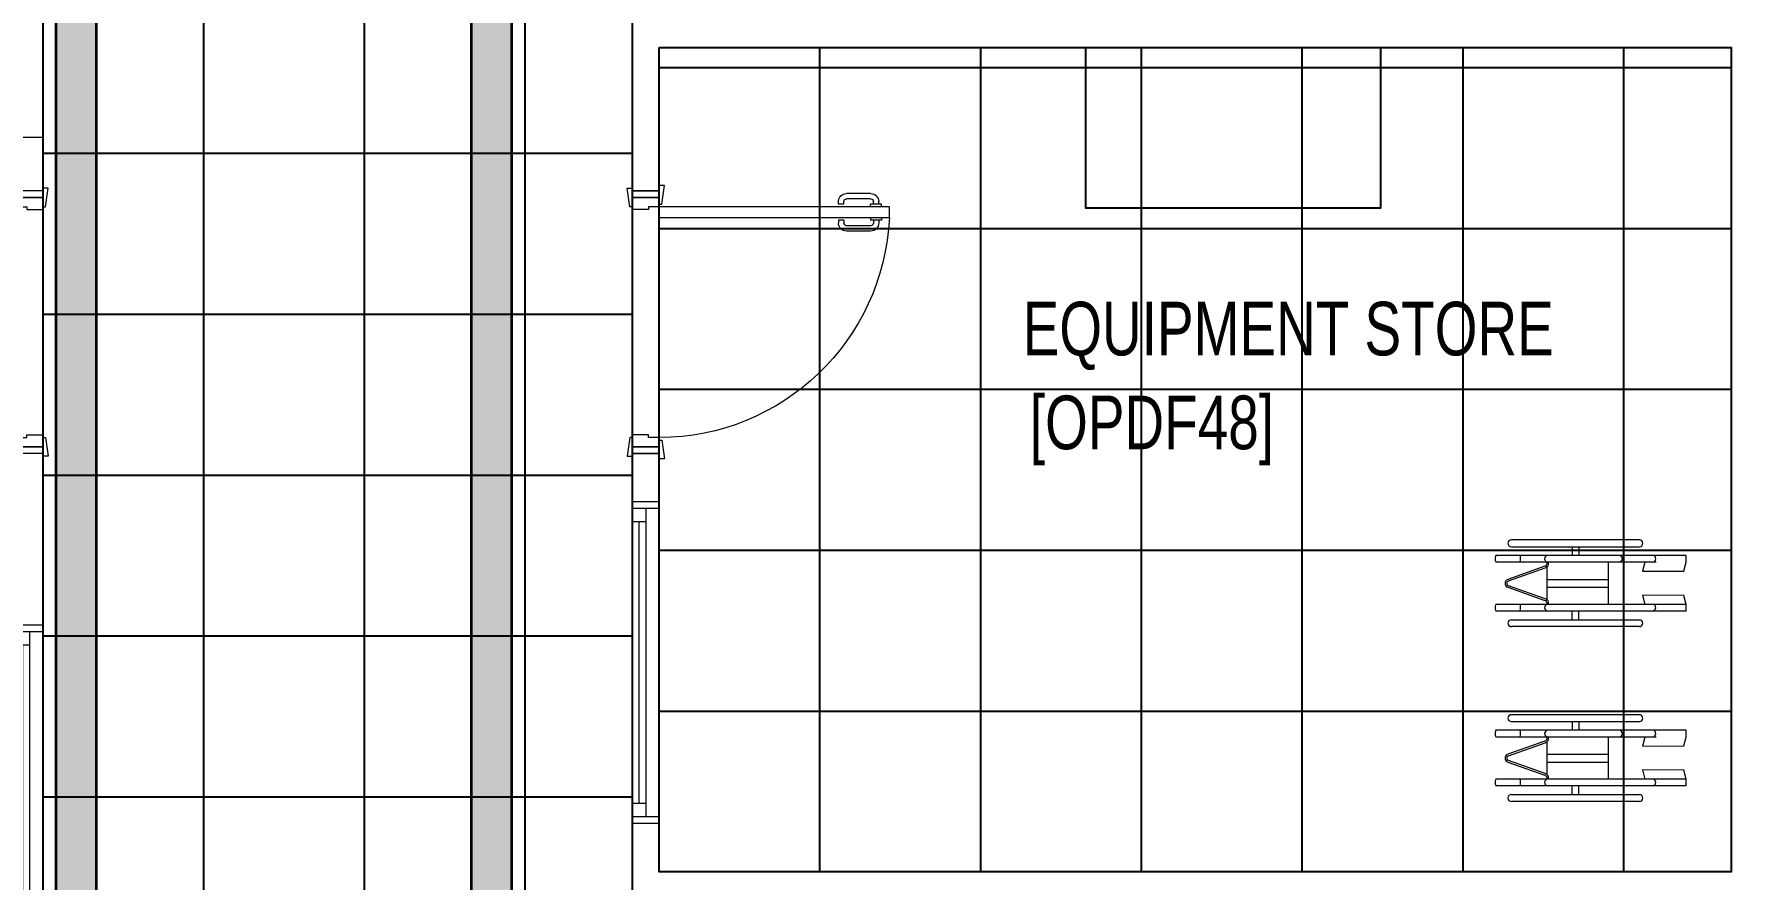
# Model space of a CAD drawing. Extents: x -509638 to 57327, y -29287 to 19916.
# Drawn here: x 33043 to 39376, y 2333 to 5485 of the extents above; entities that cross this region are included whole.
import ezdxf

# ---------------------------------------------------------------- set-up
doc = ezdxf.new("R2010")
doc.units = 0
doc.header["$LTSCALE"] = 0.25
doc.linetypes.add('DASHDOT', pattern=[25.4, 12.7, -6.35, 0, -6.35])
for name, color, linetype, lineweight in [('01-First Floor$0$72_EGR_BASE_TEXT', 252, 'Continuous', 5), ('01-First Floor$0$Aluminum', 251, 'Continuous', 5), ('01-First Floor$0$LOADING', 253, 'Continuous', 5), ('01-First Floor$0$Walls', 251, 'Continuous', 5), ('01-First Floor$0$Wooden Joinery', 251, 'Continuous', 5), ('E-CABL-TRAY', 10, 'Continuous', 35), ('E-LITE-CLNG-CNDT', 6, 'DASHDOT', 35), ('T-CABL-TRAY', 60, 'Continuous', 35)]:
    doc.layers.add(name, color=color, linetype=linetype, lineweight=lineweight)
doc.layers.add('01-First Floor$0$FALSE CEILING', color=251, linetype='Continuous')
doc.styles.add('01-First Floor$0$X3G_ENTITY_9EC9', font='swisscl.ttf', dxfattribs={"height": 0.2})
doc.styles.add('01-First Floor$0$X3G_ENTITY_9F38', font='swisscl.ttf', dxfattribs={"height": 0.2})

# ---------------------------------------------------------------- blocks, each defined once
blk = doc.blocks.new('01-First Floor$0$A$C72370EFE')
at = {"layer": '01-First Floor$0$Wooden Joinery'}
for p, q in [((-0.01, -0.04), (-0.02, -0.04)), ((-0.01, -0.06), (-0.02, -0.06)), ((-0.01, -0.03), (-0.01, -0.07)), ((0, -0.03), (-0.01, -0.03)), ((0.04, -0.03), (0.05, -0.03)), ((0.05, -0.03), (0.05, -0.07)), ((0.05, -0.04), (0.06, -0.04)), ((0.05, -0.06), (0.06, -0.06)), ((-0.05, -0.07), (-0.05, -0.16)), ((-0.03, -0.07), (-0.03, -0.16)), ((0, -0.07), (-0.01, -0.07)), ((0.04, -0.07), (0.05, -0.07)), ((0.07, -0.07), (0.07, -0.16)), ((0.09, -0.07), (0.09, -0.16)), ((-0.01, -0.17), (-0.02, -0.17)), ((-0.01, -0.19), (-0.02, -0.19)), ((-0.01, -0.17), (-0.01, -0.19)), ((0.05, -0.17), (0.06, -0.17)), ((0.05, -0.17), (0.05, -0.19)), ((0.05, -0.19), (0.06, -0.19))]:
    blk.add_line(p, q, dxfattribs=at)
for centre, radius, start, end in [((-0.02, -0.07), 0.03, 90, 180), ((-0.02, -0.07), 0.01, 90, 180), ((0.06, -0.07), 0.03, 0, 90), ((0.06, -0.07), 0.01, 0, 90), ((-0.02, -0.16), 0.03, 180, 270), ((-0.02, -0.16), 0.01, 180, 270), ((0.06, -0.16), 0.01, 270, 0), ((0.06, -0.16), 0.03, 270, 0)]:
    blk.add_arc(centre, radius, start, end, dxfattribs=at)
blk = doc.blocks.new('01-First Floor$0$A$C5DAD61B4')
at = {"layer": '01-First Floor$0$Wooden Joinery'}
for points in [[(80, 959.1), (80, 969.1), (10, 979.1), (10, 959.1)], [(940, 959.1), (940, 969.1), (1010, 979.1), (1010, 959.1)], [(70, 859.1), (70, 849.1), (0, 839.1), (0, 859.1)], [(120, 859.1), (120, 0), (80, 0), (80, 859.1)], [(950, 859.1), (950, 849.1), (1020, 839.1), (1020, 859.1)]]:
    blk.add_lwpolyline(points, close=True, dxfattribs=at)
for points in [[(45, 859.1), (45, 959.1), (20, 959.1), (20, 859.1), (45, 859.1)], [(45, 859.1), (80, 859.1), (80, 899.1), (90, 899.1), (90, 959.1), (45, 959.1), (45, 859.1)], [(975, 859.1), (940, 859.1), (940, 899.1), (930, 899.1), (930, 959.1), (975, 959.1), (975, 859.1)], [(975, 859.1), (975, 959.1), (1000, 959.1), (1000, 859.1), (975, 859.1)]]:
    blk.add_lwpolyline(points, dxfattribs=at)
blk.add_arc((80, 859.1), 860, 272.66603, 0, dxfattribs=at)
at = {"layer": '01-First Floor$0$Wooden Joinery', "xscale": 999.9999999998854, "yscale": 999.9999999998854, "zscale": 999.9999999998854, "rotation": 180}
blk.add_blockref('01-First Floor$0$A$C72370EFE', (120, 0), dxfattribs=at)
blk = doc.blocks.new('01-First Floor$0$HF14449A-P')
for p, q in [((-0.05, 0), (-0.7602, 0)), ((-0.2244, 0.0577), (-0.7026, 0.0577)), ((-0.7026, 0.0323), (-0.2244, 0.0323)), ((-0.4762, 0.0321), (-0.4762, -0.0003)), ((-0.4508, 0.0321), (-0.4508, -0.0003)), ((-0.05, -0.0255), (-0.05, 0)), ((-0.1618, -0.0254), (-0.7597, -0.0254)), ((-0.578, -0.0409), (-0.7158, -0.0896)), ((-0.7137, -0.0956), (-0.576, -0.047)), ((-0.5708, -0.044), (-0.5708, -0.1647)), ((-0.5699, -0.0249), (-0.5699, -0.0332)), ((-0.5636, -0.0346), (-0.5636, -0.0251)), ((-0.3406, -0.1837), (-0.3406, -0.0251)), ((-0.2045, -0.0254), (-0.2138, -0.0595)), ((-0.2138, -0.0595), (-0.0589, -0.0584)), ((-0.0589, -0.0584), (-0.05, -0.0255)), ((-0.7158, -0.1192), (-0.578, -0.1678)), ((-0.576, -0.1618), (-0.7137, -0.1132)), ((-0.5708, -0.0899), (-0.3406, -0.0899)), ((-0.5708, -0.1189), (-0.3406, -0.1189)), ((-0.05, -0.1827), (-0.7602, -0.1827)), ((-0.5699, -0.1755), (-0.5699, -0.1837)), ((-0.5636, -0.1837), (-0.5636, -0.1742)), ((-0.0589, -0.1493), (-0.2138, -0.1482)), ((-0.2138, -0.1482), (-0.2045, -0.1824)), ((-0.0499, -0.1827), (-0.0589, -0.1493)), ((-0.05, -0.2078), (-0.05, -0.1827)), ((-0.05, -0.2078), (-0.7593, -0.2078)), ((-0.7026, -0.2404), (-0.2244, -0.2404)), ((-0.4762, -0.2401), (-0.4762, -0.2078)), ((-0.4508, -0.2401), (-0.4508, -0.2078)), ((-0.2244, -0.2658), (-0.7026, -0.2658))]:
    blk.add_line(p, q)
for centre, radius, start, end in [((-0.7026, 0.045), 0.0127, 90, 180), ((-0.7026, 0.045), 0.0127, 180, 270), ((-0.2244, 0.045), 0.0127, 0, 90), ((-0.2244, 0.045), 0.0127, 270, 0), ((-0.5661, -0.0128), 0.0127, 98.73327, 261.25119), ((-0.5848, -0.0258), 0.0166, 294.28197, 333.37317), ((-0.5848, -0.0258), 0.023, 292.59255, 337.40745), ((-0.301, -0.0129), 0.0127, 279.82775, 82.50016), ((-0.7106, -0.1044), 0.0157, 109.43252, 250.56748), ((-0.7106, -0.1044), 0.00936, 109.42288, 250.57712), ((-0.5661, -0.1952), 0.0127, 98.74881, 261.26673), ((-0.5848, -0.183), 0.0166, 26.62683, 65.71803), ((-0.5848, -0.183), 0.023, 22.59255, 67.40745), ((-0.7026, -0.2531), 0.0127, 90, 180), ((-0.7026, -0.2531), 0.0127, 180, 270), ((-0.2244, -0.2531), 0.0127, 0, 90), ((-0.2244, -0.2531), 0.0127, 270, 0)]:
    blk.add_arc(centre, radius, start, end)
for centre, ratio, start_param, end_param in [((-0.7597, -0.0126), 0.241377, 0.152696, 3.141593), ((-0.6698, -0.0127), 0.078125, 3.141593, 6.498142), ((-0.1758, -0.0125), 0.964579, 3.250377, 6.096807), ((-0.7597, -0.1952), 0.241678, 0.147741, 3.289334), ((-0.6698, -0.1954), 0.078125, 3.141593, 6.498142), ((-0.1758, -0.1951), 0.964579, 3.252899, 6.098308)]:
    blk.add_ellipse(centre, major_axis=(0, 0.0127), ratio=ratio, start_param=start_param, end_param=end_param)
blk = doc.blocks.new('01-First Floor$0$A$C37be4daf')
at = {"layer": '01-First Floor$0$Aluminum'}
for p, q in [((1416, 598.2), (216, 598.2)), ((241, 498.2), (241, 598.2)), ((291, 548.2), (291, 598.2)), ((291, 573.2), (1341, 573.2)), ((1341, 548.2), (1341, 598.2)), ((1391, 498.2), (1391, 598.2)), ((1391, 548.2), (241, 548.2)), ((1416, 498.2), (216, 498.2))]:
    blk.add_line(p, q, dxfattribs=at)
at = {"layer": '01-First Floor$0$Walls'}
for p, q in [((216, 498.2), (216, 598.2)), ((1416, 498.2), (1416, 598.2))]:
    blk.add_line(p, q, dxfattribs=at)
blk = doc.blocks.new('01-First Floor')
at = {"layer": '01-First Floor$0$FALSE CEILING', "linetype": 'Continuous'}
for p, q in [((33676, 1440), (33676, 8610)), ((34276, 1440), (34276, 8610)), ((34876, 1440), (34876, 8610)), ((35976, 2360), (35976, 5435)), ((36576, 2360), (36576, 5435)), ((37176, 2360), (37176, 5435)), ((37776, 2360), (37776, 5435)), ((38376, 2360), (38376, 5435)), ((38976, 2360), (38976, 5435)), ((35376, 5360), (39376, 5360)), ((33076, 5040), (35276, 5040)), ((35376, 4760), (39376, 4760)), ((33076, 4440), (35276, 4440)), ((35376, 4160), (39376, 4160)), ((33076, 3840), (35276, 3840)), ((35376, 3560), (39376, 3560)), ((33076, 3240), (35276, 3240)), ((35376, 2960), (39376, 2960)), ((33076, 2640), (35276, 2640))]:
    blk.add_line(p, q, dxfattribs=at)
at = {"layer": '01-First Floor$0$FALSE CEILING'}
for points in [[(33076, 1440), (35276, 1440), (35276, 8610), (33076, 8610)], [(35376, 5435), (39376, 5435), (39376, 2360), (35376, 2360)]]:
    blk.add_lwpolyline(points, close=True, dxfattribs=at)
at = {"layer": '01-First Floor$0$FALSE CEILING', "elevation": -0.1}
blk.add_lwpolyline([(36967.7, 5435), (38067.7, 5435), (38067.7, 4835), (36967.7, 4835)], close=True, dxfattribs=at)
at = {"layer": '01-First Floor$0$LOADING', "elevation": -0.1}
blk.add_lwpolyline([(36967.7, 5435), (38067.7, 5435), (38067.7, 4835), (36967.7, 4835)], close=True, dxfattribs=at)
at = {"layer": '01-First Floor$0$Walls'}
for p, q in [((35276, 4900), (35276, 5635)), ((39376, 5435), (35376, 5435)), ((35376, 4900), (35376, 5435)), ((39376, 2360), (39376, 5435)), ((32667.5, 5100), (33076, 5100)), ((33076, 4900), (33076, 5100)), ((33076, 4900), (32976, 4900)), ((35376, 4900), (35276, 4900)), ((33076, 3920), (32976, 3920)), ((33076, 3920), (33076, 1440)), ((35276, 3920), (35276, 1440)), ((35376, 3920), (35276, 3920)), ((35376, 3920), (35376, 2360)), ((39376, 2360), (35376, 2360))]:
    blk.add_line(p, q, dxfattribs=at)
at = {"rotation": 90}
for p in [(35874.2, 2324), (33574.2, 1864)]:
    blk.add_blockref('01-First Floor$0$A$C37be4daf', p, dxfattribs=at)
at = {"layer": '01-First Floor$0$LOADING', "lineweight": 0, "xscale": 1000, "yscale": 1000, "zscale": 1000}
for p in [(39258.7, 3540.5, -0.1), (39258.7, 2888.5, -0.1)]:
    blk.add_blockref('01-First Floor$0$HF14449A-P', p, dxfattribs=at)
at = {"layer": '01-First Floor$0$Wooden Joinery', "rotation": 270}
blk.add_blockref('01-First Floor$0$A$C5DAD61B4', (32116.9, 4920), dxfattribs=at)
at = {"layer": '01-First Floor$0$Wooden Joinery', "xscale": -1, "rotation": 90}
blk.add_blockref('01-First Floor$0$A$C5DAD61B4', (36235.1, 4920), dxfattribs=at)
at = {"layer": '01-First Floor$0$72_EGR_BASE_TEXT', "char_height": 200, "attachment_point": 2}
for s, insert, style in [('EQUIPMENT STORE', (37723.3, 4486.2, 0), '01-First Floor$0$X3G_ENTITY_9EC9'), ('[OPDF48]', (37214.8, 4136.4), '01-First Floor$0$X3G_ENTITY_9F38')]:
    blk.add_mtext(s, dxfattribs=dict(at, insert=insert, style=style))
blk = doc.blocks.new('*U39')
at = {"lineweight": 0}
h = blk.add_hatch(dxfattribs=at)
h.set_pattern_fill('HEX', color=253, scale=8, angle=180, style=0)
h.set_pattern_definition([(180, (-15514.8, -2e-10), (6e-13, -43.99409), [25.4, -50.8]), (300, (-15514.8, -2e-10), (38.1, 21.99705), [25.4, -50.8]), (240, (-15540.2, -2e-10), (38.1, -21.99705), [25.4, -50.8])])
h.paths.add_polyline_path([(-9497.1, 150), (-9497.1, 0), (0, 0), (0, 150)])
at = {"color": 0}
for p, q in [((0, 150), (-9497.1, 150)), ((0, 0), (-9497.1, 0))]:
    blk.add_line(p, q, dxfattribs=at)
blk = doc.blocks.new('*U44')
at = {"lineweight": 0}
h = blk.add_hatch(dxfattribs=at)
h.set_pattern_fill('HEX', color=253, scale=8, angle=180, style=0)
h.set_pattern_definition([(180, (-16914.8, -2e-10), (6e-13, -43.99409), [25.4, -50.8]), (300, (-16914.8, -2e-10), (38.1, 21.99705), [25.4, -50.8]), (240, (-16940.2, -2e-10), (38.1, -21.99705), [25.4, -50.8])])
h.paths.add_polyline_path([(-10897.1, 150), (-10897.1, 0), (0, 0), (0, 150)])
at = {"color": 0}
for p, q in [((0, 150), (-10897.1, 150)), ((0, 0), (-10897.1, 0))]:
    blk.add_line(p, q, dxfattribs=at)

msp = doc.modelspace()

# ---------------------------------------------------------------- block references
at = {"layer": 'E-CABL-TRAY', "rotation": 270}
msp.add_blockref('*U39', (34676, -1010), dxfattribs=at)
at = {"layer": 'E-LITE-CLNG-CNDT'}
msp.add_blockref('01-First Floor', (0, 0), dxfattribs=at)
at = {"layer": 'T-CABL-TRAY', "linetype": 'Continuous', "rotation": 270}
msp.add_blockref('*U44', (33126, -2410), dxfattribs=at)

doc.saveas('drawing.dxf')
